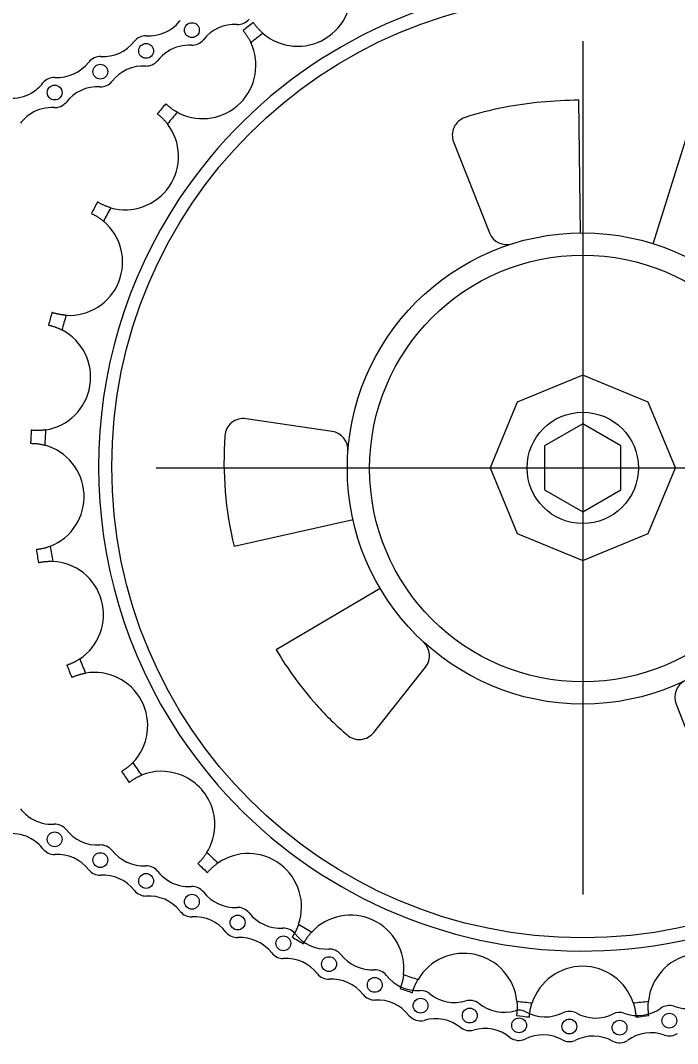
# Model space of a CAD drawing. Header units: millimetres. Extents: x -547695 to 905972, y -1055718 to 167349.
# Drawn here: x -521491.9 to -521314.7, y -1025007.6 to -1024731.8 of the extents above; entities that cross this region are included whole.
import ezdxf
from ezdxf import colors
from ezdxf.entities.mleader import LeaderData, LeaderLine
from ezdxf.math import Vec2, Vec3

# ---------------------------------------------------------------- set-up
doc = ezdxf.new("R2010")
doc.units = ezdxf.units.MM
for name, color, linetype, lineweight in [('A-DIMS', 8, 'Continuous', 9), ('A-EQPM', 127, 'Continuous', 9), ('A-SYMBOLS', 10, 'Continuous', 13)]:
    doc.layers.add(name, color=color, linetype=linetype, lineweight=lineweight)
doc.styles.add('VTK_Arial', font='arial.ttf', dxfattribs={"width": 0.8})

# ---------------------------------------------------------------- blocks, each defined once
blk = doc.blocks.new('ytr')
blk.add_lwpolyline([(-22626.99, 8802.87), (-22604.9, 8802.87, -0.414214), (-22604.6, 8802.57), (-22604.6, 8796.42, 0.391306), (-22604.32, 8796.12, -0.198998), (-22601.86, 8794.87, 0.219572), (-22601.64, 8794.76), (-22587.55, 8794.76, 0.219573), (-22587.32, 8794.87, -0.198989), (-22584.86, 8796.12, 0.391298), (-22584.59, 8796.42), (-22584.59, 8799.05, 0.241509), (-22586.36, 8802.35, 0.870973), (-22588.15, 8800.69, 0.627066), (-22587.87, 8800.76, -0.659606), (-22587.05, 8801.26, -0.237165), (-22585.89, 8799.04), (-22585.89, 8798.44, -0.169286), (-22586.31, 8797.32, -0.156211), (-22588.86, 8795.86), (-22596.62, 8795.86, -0.414213), (-22596.92, 8796.16), (-22596.92, 8807.36, -0.414214), (-22596.62, 8807.66), (-22588.05, 8807.66, -0.180967), (-22587.86, 8807.59, 0.09136), (-22586.04, 8806.51, -0.314579), (-22585.84, 8806.23), (-22585.84, 8805.71, 0.426086), (-22585.57, 8805.43), (-22584.86, 8805.43, 0.403814), (-22584.59, 8805.69), (-22584.59, 8807.11, 0.390725), (-22584.86, 8807.41, -0.198974), (-22587.32, 8808.66, 0.219573), (-22587.55, 8808.76), (-22601.64, 8808.76, 0.219573), (-22601.86, 8808.66, -0.198999), (-22604.32, 8807.41, 0.391306), (-22604.6, 8807.11), (-22604.6, 8805.3, -0.414214), (-22604.9, 8805), (-22605.32, 8805, 0.171473), (-22605.63, 8804.89), (-22606.1, 8804.58, -0.145794), (-22606.75, 8804.37), (-22627.59, 8804.37, 0.081232), (-22628.52, 8804.03, -0.575165), (-22628.97, 8804.29), (-22628.97, 8804.32, 0.412233), (-22630.02, 8805.48), (-22630.92, 8805.48, 0.413697), (-22631.87, 8804.43), (-22631.87, 8803.63, 0.414214), (-22631.57, 8803.33), (-22631.37, 8803.33, 0.414214), (-22631.07, 8803.63), (-22631.07, 8804.38, -0.414214), (-22630.77, 8804.68), (-22630.17, 8804.68, -0.414214), (-22629.87, 8804.38), (-22629.87, 8803.3, -0.267949), (-22630.02, 8803.04, 0.267949), (-22630.17, 8802.78), (-22630.17, 8801.38, 0.267949), (-22630.02, 8801.13, -0.267949), (-22629.87, 8800.87), (-22629.87, 8799.78, -0.414214), (-22630.17, 8799.48), (-22630.77, 8799.48, -0.414214), (-22631.07, 8799.78), (-22631.07, 8800.53, 0.414214), (-22631.37, 8800.83), (-22631.57, 8800.83, 0.414214), (-22631.87, 8800.53), (-22631.87, 8799.68, 0.414214), (-22630.87, 8798.68), (-22630.12, 8798.68, 0.239973), (-22629.29, 8799.15, -0.434226), (-22628.86, 8799.22), (-22627.75, 8798.37, 0.80426), (-22626.98, 8799.42), (-22628.16, 8800.33, -0.726905), (-22627.13, 8802.87), (-22611.19, 8802.87)], format="xyb")
blk.add_lwpolyline([(-22603.26, 8806.53, 0.348491), (-22603.5, 8806.24), (-22603.5, 8797.31, 0.343143), (-22603.27, 8797.02, -0.140923), (-22601.45, 8795.96, 0.204947), (-22601.24, 8795.86), (-22598.12, 8795.86, 0.414214), (-22597.82, 8796.16), (-22597.82, 8807.36, 0.414214), (-22598.12, 8807.66), (-22601.15, 8807.66, 0.201457), (-22601.51, 8807.51, -0.142377)], format="xyb", close=True)
blk = doc.blocks.new('RTHRT')
at = {"linetype": 'Continuous'}
for p, q in [((-23798.92, 8505.48), (-23826.91, 8528.15)), ((-23700.22, 8505.48), (-23682.93, 8519.48)), ((-23808.85, 8488.28), (-23842.24, 8501.09)), ((-23690.29, 8488.28), (-23667.53, 8497.01)), ((-23759.5, 8402.8), (-23764.65, 8370.33)), ((-23739.64, 8402.8), (-23734.54, 8370.64))]:
    blk.add_line(p, q, dxfattribs=at)
at = {"linetype": 'Continuous', "ltscale": 10}
for points in [[(-23785.25, 8518.05, 0.392974), (-23783.73, 8524.68), (-23797.31, 8548.2, 0.445132), (-23804.57, 8549.75, 0.071149), (-23826.88, 8528.12, 0.071149)], [(-23682.93, 8519.48, 0.004977), (-23683.97, 8520.56, 0.052646), (-23703.56, 8535.11, 0.417148), (-23710.43, 8533.31), (-23715.41, 8524.68, 0.392974), (-23713.89, 8518.05)], [(-23842.23, 8501.09, 0.046573), (-23847.89, 8481.5, 0.032054), (-23849.22, 8470.82, 0.431909), (-23844.23, 8465.52), (-23817.89, 8465.52, 0.392974), (-23812.9, 8470.15)], [(-23686.24, 8470.15, 0.392974), (-23681.25, 8465.52), (-23664.58, 8465.52, 0.457265), (-23659.64, 8471.24, 0.076461), (-23667.53, 8497.01, 0.076461)]]:
    blk.add_lwpolyline(points, format="xyb", dxfattribs=at)
at = {"linetype": 'Continuous'}
for points in [[(-23777.22, 8408.36, 0.392974), (-23783.73, 8406.35), (-23795.47, 8386.02, 0.437136), (-23793.29, 8379.01, 0.076029), (-23764.65, 8370.33, 0.076029)], [(-23734.54, 8370.64, 0.046532), (-23716.75, 8375.29, 0.032637), (-23706.19, 8379.98, 0.426244), (-23704.18, 8386.9), (-23715.41, 8406.35, 0.392974), (-23721.92, 8408.36)]]:
    blk.add_lwpolyline(points, format="xyb", dxfattribs=at)
at = {"linetype": 'Continuous', "ltscale": 10}
for radius in [63.5, 57.5]:
    blk.add_circle((-23749.57, 8465.52), radius, dxfattribs=at)
blk = doc.blocks.new('ẺGR')
at = {"linetype": 'Continuous', "xscale": -1, "rotation": 359.5412056856188}
blk.add_blockref('ytr', (-55541.04, -72683.22), dxfattribs=at)
at = {"linetype": 'Continuous', "xscale": -1}
blk.add_blockref('RTHRT', (-56624.62, -72639.46), dxfattribs=at)
blk = doc.blocks.new('A$C7db9ddd7')
at = {"layer": 'A-EQPM', "linetype": 'Continuous'}
for p, q in [((-172.29, 5115.02), (-172.29, 4885.02)), ((-172.29, 5025.02), (-189.97, 5017.7)), ((-154.62, 5017.7), (-172.29, 5025.02)), ((-189.97, 5017.7), (-197.29, 5000.02)), ((-147.29, 5000.02), (-154.62, 5017.7)), ((-172.29, 5011.91), (-182.59, 5005.96)), ((-162, 5005.96), (-172.29, 5011.91)), ((-321.01, 5010.17), (-321.01, 5010.17)), ((-182.59, 5005.96), (-182.59, 4994.07)), ((-162, 4994.07), (-162, 5005.96)), ((-287.29, 5000.02), (-57.29, 5000.02)), ((-197.29, 5000.02), (-189.97, 4982.34)), ((-154.62, 4982.34), (-147.29, 5000.02)), ((-182.59, 4994.07), (-172.29, 4988.13)), ((-172.29, 4988.13), (-162, 4994.07)), ((-189.97, 4982.34), (-172.29, 4975.02)), ((-172.29, 4975.02), (-154.62, 4982.34))]:
    blk.add_line(p, q, dxfattribs=at)
at = {"layer": 'A-EQPM', "linetype": 'Continuous', "flags": 128}
for points in [[(-258.52, 5117.14), (-258.64, 5117.25), (-258.77, 5117.36), (-258.89, 5117.47), (-259.01, 5117.58), (-259.13, 5117.7), (-259.25, 5117.81), (-259.37, 5117.93), (-259.48, 5118.05), (-259.59, 5118.16), (-259.7, 5118.28), (-259.81, 5118.4), (-259.92, 5118.53), (-260.03, 5118.65), (-260.13, 5118.77), (-260.23, 5118.89), (-260.34, 5119.02), (-260.43, 5119.14), (-260.53, 5119.27), (-260.63, 5119.39), (-260.72, 5119.52), (-260.81, 5119.64), (-260.91, 5119.77), (-261, 5119.9), (-261.08, 5120.04)], [(-263.9, 5117.89), (-263.8, 5117.77), (-263.7, 5117.65), (-263.6, 5117.53), (-263.5, 5117.41), (-263.4, 5117.28), (-263.31, 5117.16), (-263.21, 5117.03), (-263.12, 5116.9), (-263.03, 5116.77), (-262.94, 5116.64), (-262.85, 5116.5), (-262.76, 5116.37), (-262.67, 5116.23), (-262.58, 5116.1), (-262.5, 5115.96), (-262.41, 5115.82), (-262.33, 5115.67), (-262.25, 5115.53), (-262.17, 5115.39), (-262.09, 5115.24), (-262.02, 5115.09), (-261.94, 5114.95), (-261.87, 5114.8), (-261.8, 5114.65)], [(-281.61, 5095.88), (-281.76, 5095.96), (-281.9, 5096.04), (-282.05, 5096.12), (-282.19, 5096.2), (-282.33, 5096.29), (-282.47, 5096.38), (-282.61, 5096.47), (-282.75, 5096.56), (-282.88, 5096.65), (-283.02, 5096.74), (-283.15, 5096.83), (-283.28, 5096.93), (-283.41, 5097.03), (-283.54, 5097.12), (-283.67, 5097.22), (-283.79, 5097.32), (-283.91, 5097.42), (-284.04, 5097.52), (-284.16, 5097.62), (-284.27, 5097.73), (-284.39, 5097.83), (-284.51, 5097.94), (-284.63, 5098.04), (-284.74, 5098.15)], [(-287.03, 5095.46), (-286.91, 5095.36), (-286.78, 5095.26), (-286.66, 5095.17), (-286.53, 5095.07), (-286.41, 5094.97), (-286.29, 5094.86), (-286.17, 5094.76), (-286.05, 5094.65), (-285.94, 5094.55), (-285.82, 5094.44), (-285.7, 5094.33), (-285.59, 5094.21), (-285.47, 5094.1), (-285.36, 5093.98), (-285.24, 5093.87), (-285.13, 5093.75), (-285.02, 5093.63), (-284.91, 5093.5), (-284.8, 5093.38), (-284.7, 5093.25), (-284.59, 5093.13), (-284.48, 5093), (-284.38, 5092.87), (-284.28, 5092.74)], [(-299.59, 5070.15), (-299.75, 5070.19), (-299.91, 5070.24), (-300.07, 5070.29), (-300.23, 5070.34), (-300.39, 5070.4), (-300.54, 5070.45), (-300.7, 5070.51), (-300.85, 5070.57), (-301, 5070.63), (-301.15, 5070.69), (-301.3, 5070.75), (-301.45, 5070.82), (-301.6, 5070.88), (-301.74, 5070.95), (-301.89, 5071.02), (-302.03, 5071.09), (-302.18, 5071.16), (-302.32, 5071.23), (-302.46, 5071.31), (-302.59, 5071.38), (-302.73, 5071.46), (-302.87, 5071.54), (-303, 5071.62), (-303.14, 5071.7)], [(-304.8, 5068.57), (-304.65, 5068.51), (-304.51, 5068.44), (-304.37, 5068.37), (-304.23, 5068.3), (-304.09, 5068.23), (-303.95, 5068.15), (-303.81, 5068.08), (-303.67, 5068), (-303.53, 5067.92), (-303.39, 5067.84), (-303.26, 5067.75), (-303.12, 5067.67), (-302.98, 5067.58), (-302.85, 5067.49), (-302.71, 5067.4), (-302.58, 5067.31), (-302.44, 5067.22), (-302.31, 5067.12), (-302.17, 5067.02), (-302.04, 5066.92), (-301.91, 5066.82), (-301.78, 5066.72), (-301.65, 5066.61), (-301.52, 5066.51)], [(-311.63, 5041.15), (-311.79, 5041.16), (-311.96, 5041.18), (-312.12, 5041.19), (-312.29, 5041.21), (-312.45, 5041.23), (-312.62, 5041.25), (-312.78, 5041.27), (-312.94, 5041.29), (-313.1, 5041.32), (-313.26, 5041.35), (-313.42, 5041.38), (-313.58, 5041.41), (-313.74, 5041.44), (-313.9, 5041.47), (-314.05, 5041.51), (-314.21, 5041.55), (-314.36, 5041.59), (-314.52, 5041.63), (-314.67, 5041.67), (-314.82, 5041.71), (-314.97, 5041.76), (-315.12, 5041.81), (-315.27, 5041.86), (-315.42, 5041.91)], [(-316.37, 5038.5), (-316.21, 5038.46), (-316.06, 5038.43), (-315.91, 5038.39), (-315.75, 5038.35), (-315.6, 5038.31), (-315.45, 5038.27), (-315.3, 5038.22), (-315.15, 5038.18), (-314.99, 5038.13), (-314.84, 5038.08), (-314.69, 5038.03), (-314.54, 5037.97), (-314.38, 5037.92), (-314.23, 5037.86), (-314.08, 5037.8), (-313.93, 5037.74), (-313.78, 5037.68), (-313.63, 5037.61), (-313.47, 5037.55), (-313.32, 5037.48), (-313.17, 5037.41), (-313.02, 5037.34), (-312.88, 5037.26), (-312.73, 5037.18)], [(-317.14, 5010.25), (-317.31, 5010.23), (-317.47, 5010.2), (-317.64, 5010.18), (-317.8, 5010.16), (-317.96, 5010.15), (-318.13, 5010.13), (-318.29, 5010.12), (-318.46, 5010.11), (-318.62, 5010.1), (-318.78, 5010.09), (-318.94, 5010.08), (-319.11, 5010.08), (-319.27, 5010.08), (-319.43, 5010.08), (-319.59, 5010.08), (-319.75, 5010.08), (-319.9, 5010.09), (-320.06, 5010.09), (-320.22, 5010.1), (-320.38, 5010.11), (-320.53, 5010.12), (-320.69, 5010.14), (-320.85, 5010.15), (-321.01, 5010.17)], [(-321.2, 5006.64), (-321.2, 5006.64), (-321.19, 5006.64), (-321.18, 5006.64), (-321.17, 5006.64), (-321.16, 5006.64), (-321.15, 5006.64), (-321.15, 5006.64), (-321.14, 5006.64), (-321.13, 5006.64), (-321.12, 5006.64), (-321.11, 5006.64), (-321.1, 5006.64), (-321.1, 5006.64), (-321.09, 5006.64), (-321.08, 5006.64), (-321.07, 5006.64), (-321.06, 5006.64), (-321.06, 5006.64), (-321.05, 5006.64), (-321.04, 5006.64), (-321.03, 5006.64), (-321.02, 5006.64), (-321.01, 5006.64), (-321.01, 5006.64)], [(-321.01, 5006.64), (-320.86, 5006.63), (-320.71, 5006.63), (-320.56, 5006.63), (-320.41, 5006.62), (-320.26, 5006.61), (-320.11, 5006.6), (-319.96, 5006.59), (-319.81, 5006.58), (-319.66, 5006.56), (-319.51, 5006.55), (-319.35, 5006.53), (-319.2, 5006.51), (-319.05, 5006.49), (-318.9, 5006.46), (-318.74, 5006.44), (-318.59, 5006.41), (-318.44, 5006.38), (-318.28, 5006.35), (-318.13, 5006.32), (-317.98, 5006.29), (-317.82, 5006.25), (-317.67, 5006.22), (-317.52, 5006.18), (-317.37, 5006.14)], [(-315.89, 4978.88), (-316.04, 4978.83), (-316.2, 4978.77), (-316.36, 4978.71), (-316.51, 4978.66), (-316.67, 4978.61), (-316.83, 4978.56), (-316.98, 4978.51), (-317.14, 4978.46), (-317.3, 4978.42), (-317.46, 4978.37), (-317.61, 4978.33), (-317.77, 4978.29), (-317.93, 4978.26), (-318.09, 4978.22), (-318.24, 4978.19), (-318.4, 4978.16), (-318.56, 4978.13), (-318.71, 4978.1), (-318.87, 4978.08), (-319.02, 4978.05), (-319.18, 4978.03), (-319.34, 4978.01), (-319.49, 4977.99), (-319.65, 4977.97)], [(-319.08, 4974.48), (-318.92, 4974.52), (-318.77, 4974.55), (-318.61, 4974.58), (-318.46, 4974.61), (-318.3, 4974.64), (-318.15, 4974.66), (-317.99, 4974.69), (-317.83, 4974.71), (-317.68, 4974.73), (-317.52, 4974.75), (-317.36, 4974.76), (-317.2, 4974.78), (-317.03, 4974.79), (-316.87, 4974.8), (-316.71, 4974.81), (-316.55, 4974.82), (-316.38, 4974.83), (-316.22, 4974.83), (-316.05, 4974.84), (-315.89, 4974.84), (-315.72, 4974.84), (-315.55, 4974.83), (-315.39, 4974.83), (-315.22, 4974.82)], [(-307.92, 4948.52), (-308.06, 4948.43), (-308.2, 4948.34), (-308.34, 4948.25), (-308.48, 4948.17), (-308.62, 4948.08), (-308.77, 4948), (-308.91, 4947.92), (-309.05, 4947.84), (-309.2, 4947.76), (-309.34, 4947.69), (-309.49, 4947.61), (-309.63, 4947.54), (-309.78, 4947.47), (-309.92, 4947.4), (-310.07, 4947.34), (-310.22, 4947.27), (-310.36, 4947.21), (-310.51, 4947.15), (-310.66, 4947.09), (-310.8, 4947.04), (-310.95, 4946.98), (-311.1, 4946.93), (-311.25, 4946.87), (-311.4, 4946.82)], [(-310.09, 4943.54), (-309.95, 4943.6), (-309.8, 4943.67), (-309.66, 4943.73), (-309.51, 4943.79), (-309.37, 4943.85), (-309.22, 4943.91), (-309.07, 4943.97), (-308.92, 4944.02), (-308.77, 4944.08), (-308.62, 4944.13), (-308.47, 4944.18), (-308.31, 4944.23), (-308.16, 4944.28), (-308, 4944.33), (-307.85, 4944.37), (-307.69, 4944.41), (-307.53, 4944.46), (-307.37, 4944.49), (-307.21, 4944.53), (-307.05, 4944.57), (-306.89, 4944.6), (-306.72, 4944.64), (-306.56, 4944.67), (-306.4, 4944.7)], [(-293.61, 4920.58), (-293.73, 4920.46), (-293.84, 4920.34), (-293.96, 4920.23), (-294.08, 4920.11), (-294.2, 4920), (-294.33, 4919.89), (-294.45, 4919.78), (-294.57, 4919.67), (-294.7, 4919.56), (-294.82, 4919.46), (-294.95, 4919.36), (-295.07, 4919.26), (-295.2, 4919.16), (-295.33, 4919.06), (-295.46, 4918.96), (-295.59, 4918.87), (-295.72, 4918.78), (-295.85, 4918.69), (-295.98, 4918.6), (-296.11, 4918.51), (-296.24, 4918.43), (-296.37, 4918.34), (-296.51, 4918.26), (-296.64, 4918.18)], [(-294.66, 4915.25), (-294.53, 4915.34), (-294.4, 4915.44), (-294.28, 4915.53), (-294.15, 4915.62), (-294.02, 4915.71), (-293.89, 4915.8), (-293.76, 4915.89), (-293.62, 4915.97), (-293.49, 4916.06), (-293.35, 4916.14), (-293.21, 4916.23), (-293.07, 4916.31), (-292.93, 4916.39), (-292.79, 4916.47), (-292.65, 4916.54), (-292.5, 4916.62), (-292.36, 4916.69), (-292.21, 4916.77), (-292.06, 4916.84), (-291.91, 4916.91), (-291.76, 4916.98), (-291.61, 4917.04), (-291.45, 4917.11), (-291.3, 4917.17)], [(-273.63, 4896.37), (-273.72, 4896.23), (-273.81, 4896.09), (-273.9, 4895.95), (-273.99, 4895.81), (-274.08, 4895.68), (-274.18, 4895.54), (-274.27, 4895.41), (-274.37, 4895.28), (-274.47, 4895.14), (-274.57, 4895.02), (-274.67, 4894.89), (-274.77, 4894.76), (-274.88, 4894.64), (-274.98, 4894.51), (-275.08, 4894.39), (-275.19, 4894.27), (-275.3, 4894.16), (-275.4, 4894.04), (-275.51, 4893.93), (-275.62, 4893.81), (-275.73, 4893.7), (-275.85, 4893.59), (-275.96, 4893.48), (-276.07, 4893.37)], [(-273.51, 4890.94), (-273.4, 4891.06), (-273.3, 4891.18), (-273.19, 4891.3), (-273.09, 4891.41), (-272.98, 4891.53), (-272.87, 4891.64), (-272.76, 4891.76), (-272.65, 4891.87), (-272.54, 4891.98), (-272.42, 4892.09), (-272.31, 4892.2), (-272.19, 4892.31), (-272.07, 4892.42), (-271.94, 4892.53), (-271.82, 4892.63), (-271.7, 4892.74), (-271.57, 4892.84), (-271.44, 4892.95), (-271.31, 4893.05), (-271.18, 4893.15), (-271.05, 4893.25), (-270.91, 4893.35), (-270.78, 4893.44), (-270.64, 4893.54)], [(-248.91, 4877.02), (-248.95, 4876.92), (-248.99, 4876.81), (-249.03, 4876.7), (-249.07, 4876.6), (-249.11, 4876.49), (-249.15, 4876.39), (-249.19, 4876.29), (-249.23, 4876.18), (-249.28, 4876.08), (-249.32, 4875.98), (-249.36, 4875.88), (-249.41, 4875.77), (-249.46, 4875.67), (-249.5, 4875.57), (-249.55, 4875.47), (-249.6, 4875.37), (-249.65, 4875.28), (-249.7, 4875.18), (-249.75, 4875.08), (-249.8, 4874.98), (-249.85, 4874.89), (-249.9, 4874.79), (-249.95, 4874.7), (-250, 4874.6)], [(-250, 4874.6), (-250.03, 4874.56), (-250.05, 4874.52), (-250.08, 4874.47), (-250.11, 4874.43), (-250.13, 4874.38), (-250.16, 4874.34), (-250.18, 4874.29), (-250.21, 4874.25), (-250.24, 4874.21), (-250.26, 4874.16), (-250.29, 4874.12), (-250.32, 4874.08), (-250.34, 4874.04), (-250.37, 4873.99), (-250.4, 4873.95), (-250.43, 4873.91), (-250.45, 4873.86), (-250.48, 4873.82), (-250.51, 4873.78), (-250.54, 4873.74), (-250.57, 4873.69), (-250.6, 4873.65), (-250.63, 4873.61), (-250.65, 4873.56)], [(-247.4, 4872.15), (-247.33, 4872.27), (-247.26, 4872.39), (-247.19, 4872.5), (-247.12, 4872.62), (-247.05, 4872.74), (-246.97, 4872.86), (-246.9, 4872.98), (-246.82, 4873.09), (-246.74, 4873.21), (-246.66, 4873.33), (-246.58, 4873.44), (-246.49, 4873.56), (-246.41, 4873.67), (-246.32, 4873.79), (-246.23, 4873.9), (-246.14, 4874.02), (-246.05, 4874.13), (-245.96, 4874.24), (-245.87, 4874.35), (-245.77, 4874.46), (-245.68, 4874.57), (-245.58, 4874.68), (-245.48, 4874.79), (-245.38, 4874.9)], [(-247.62, 4871.74), (-247.61, 4871.76), (-247.6, 4871.77), (-247.6, 4871.79), (-247.59, 4871.81), (-247.58, 4871.83), (-247.57, 4871.84), (-247.56, 4871.86), (-247.55, 4871.88), (-247.54, 4871.89), (-247.53, 4871.91), (-247.52, 4871.93), (-247.51, 4871.94), (-247.5, 4871.96), (-247.5, 4871.98), (-247.49, 4872), (-247.48, 4872.01), (-247.47, 4872.03), (-247.46, 4872.05), (-247.45, 4872.06), (-247.44, 4872.08), (-247.43, 4872.1), (-247.42, 4872.11), (-247.41, 4872.13), (-247.4, 4872.15)], [(-220.61, 4863.44), (-220.63, 4863.3), (-220.65, 4863.15), (-220.67, 4863.01), (-220.69, 4862.87), (-220.71, 4862.73), (-220.74, 4862.58), (-220.76, 4862.44), (-220.79, 4862.3), (-220.82, 4862.17), (-220.85, 4862.03), (-220.88, 4861.89), (-220.91, 4861.75), (-220.94, 4861.61), (-220.98, 4861.48), (-221.01, 4861.34), (-221.05, 4861.21), (-221.09, 4861.07), (-221.13, 4860.94), (-221.17, 4860.81), (-221.21, 4860.68), (-221.25, 4860.55), (-221.3, 4860.42), (-221.34, 4860.29), (-221.39, 4860.16)], [(-218.03, 4859.19), (-217.99, 4859.31), (-217.95, 4859.44), (-217.91, 4859.56), (-217.86, 4859.68), (-217.82, 4859.81), (-217.77, 4859.93), (-217.72, 4860.05), (-217.67, 4860.18), (-217.62, 4860.3), (-217.57, 4860.42), (-217.52, 4860.55), (-217.46, 4860.67), (-217.41, 4860.79), (-217.35, 4860.92), (-217.29, 4861.04), (-217.23, 4861.16), (-217.17, 4861.28), (-217.11, 4861.4), (-217.05, 4861.52), (-216.98, 4861.65), (-216.92, 4861.77), (-216.85, 4861.89), (-216.78, 4862), (-216.71, 4862.12)], [(-221.39, 4860.16), (-221.4, 4860.14), (-221.4, 4860.12), (-221.41, 4860.1), (-221.42, 4860.08), (-221.42, 4860.06), (-221.43, 4860.04), (-221.44, 4860.02), (-221.45, 4860), (-221.45, 4859.98), (-221.46, 4859.96), (-221.47, 4859.94), (-221.48, 4859.93), (-221.48, 4859.91), (-221.49, 4859.89), (-221.5, 4859.87), (-221.51, 4859.85), (-221.52, 4859.83), (-221.52, 4859.81), (-221.53, 4859.79), (-221.54, 4859.77), (-221.55, 4859.75), (-221.55, 4859.73), (-221.56, 4859.71), (-221.57, 4859.69)], [(-218.22, 4858.56), (-218.21, 4858.58), (-218.2, 4858.61), (-218.2, 4858.64), (-218.19, 4858.66), (-218.18, 4858.69), (-218.17, 4858.72), (-218.17, 4858.74), (-218.16, 4858.77), (-218.15, 4858.8), (-218.14, 4858.82), (-218.14, 4858.85), (-218.13, 4858.88), (-218.12, 4858.9), (-218.11, 4858.93), (-218.1, 4858.95), (-218.1, 4858.98), (-218.09, 4859.01), (-218.08, 4859.03), (-218.07, 4859.06), (-218.06, 4859.09), (-218.06, 4859.11), (-218.05, 4859.14), (-218.04, 4859.16), (-218.03, 4859.19)], [(-190.05, 4856.26), (-190.04, 4856.15), (-190.04, 4856.05), (-190.03, 4855.95), (-190.02, 4855.84), (-190.01, 4855.74), (-190.01, 4855.64), (-190, 4855.53), (-189.99, 4855.43), (-189.99, 4855.33), (-189.99, 4855.23), (-189.98, 4855.12), (-189.98, 4855.02), (-189.98, 4854.92), (-189.98, 4854.82), (-189.98, 4854.72), (-189.98, 4854.61), (-189.98, 4854.51), (-189.99, 4854.41), (-189.99, 4854.31), (-189.99, 4854.21), (-190, 4854.11), (-190, 4854.01), (-190.01, 4853.91), (-190.01, 4853.81)], [(-154.51, 4852.81), (-154.53, 4852.95), (-154.55, 4853.09), (-154.56, 4853.23), (-154.58, 4853.37), (-154.59, 4853.51), (-154.6, 4853.65), (-154.61, 4853.79), (-154.62, 4853.93), (-154.63, 4854.07), (-154.64, 4854.22), (-154.64, 4854.36), (-154.64, 4854.5), (-154.65, 4854.65), (-154.65, 4854.79), (-154.65, 4854.94), (-154.64, 4855.08), (-154.64, 4855.23), (-154.64, 4855.38), (-154.63, 4855.52), (-154.62, 4855.67), (-154.61, 4855.82), (-154.6, 4855.96), (-154.59, 4856.11), (-154.57, 4856.26)], [(-190.01, 4853.81), (-190.02, 4853.75), (-190.02, 4853.69), (-190.03, 4853.63), (-190.03, 4853.57), (-190.04, 4853.51), (-190.04, 4853.45), (-190.05, 4853.39), (-190.06, 4853.33), (-190.06, 4853.27), (-190.07, 4853.21), (-190.07, 4853.15), (-190.08, 4853.1), (-190.09, 4853.04), (-190.1, 4852.98), (-190.1, 4852.92), (-190.11, 4852.86), (-190.12, 4852.8), (-190.13, 4852.74), (-190.14, 4852.68), (-190.15, 4852.62), (-190.15, 4852.56), (-190.16, 4852.51), (-190.17, 4852.45), (-190.18, 4852.39)], [(-186.59, 4852.9), (-186.58, 4853.02), (-186.57, 4853.14), (-186.55, 4853.26), (-186.53, 4853.38), (-186.51, 4853.5), (-186.5, 4853.62), (-186.48, 4853.75), (-186.45, 4853.87), (-186.43, 4853.99), (-186.41, 4854.11), (-186.38, 4854.23), (-186.36, 4854.35), (-186.33, 4854.47), (-186.3, 4854.6), (-186.27, 4854.72), (-186.24, 4854.84), (-186.21, 4854.96), (-186.18, 4855.08), (-186.15, 4855.2), (-186.11, 4855.33), (-186.08, 4855.45), (-186.04, 4855.57), (-186, 4855.69), (-185.96, 4855.81)], [(-158.67, 4855.81), (-158.62, 4855.67), (-158.58, 4855.53), (-158.53, 4855.38), (-158.49, 4855.24), (-158.45, 4855.1), (-158.41, 4854.96), (-158.38, 4854.81), (-158.34, 4854.67), (-158.31, 4854.53), (-158.28, 4854.38), (-158.25, 4854.24), (-158.22, 4854.1), (-158.19, 4853.95), (-158.16, 4853.81), (-158.14, 4853.67), (-158.12, 4853.53), (-158.1, 4853.38), (-158.08, 4853.24), (-158.06, 4853.1), (-158.04, 4852.96), (-158.02, 4852.82), (-158.01, 4852.68), (-158, 4852.54), (-157.99, 4852.4)], [(-186.67, 4852), (-186.66, 4852.04), (-186.66, 4852.08), (-186.66, 4852.12), (-186.66, 4852.16), (-186.66, 4852.19), (-186.65, 4852.23), (-186.65, 4852.27), (-186.65, 4852.31), (-186.65, 4852.34), (-186.64, 4852.38), (-186.64, 4852.42), (-186.64, 4852.46), (-186.63, 4852.49), (-186.63, 4852.53), (-186.63, 4852.57), (-186.62, 4852.61), (-186.62, 4852.64), (-186.62, 4852.68), (-186.61, 4852.72), (-186.61, 4852.75), (-186.61, 4852.79), (-186.6, 4852.83), (-186.6, 4852.87), (-186.59, 4852.9)], [(-157.99, 4852.4), (-157.98, 4852.38), (-157.98, 4852.37), (-157.98, 4852.35), (-157.98, 4852.33), (-157.98, 4852.32), (-157.98, 4852.3), (-157.98, 4852.28), (-157.98, 4852.27), (-157.98, 4852.25), (-157.97, 4852.24), (-157.97, 4852.22), (-157.97, 4852.2), (-157.97, 4852.19), (-157.97, 4852.17), (-157.97, 4852.15), (-157.97, 4852.14), (-157.97, 4852.12), (-157.97, 4852.1), (-157.97, 4852.09), (-157.96, 4852.07), (-157.96, 4852.05), (-157.96, 4852.04), (-157.96, 4852.02), (-157.96, 4852)], [(-154.44, 4852.39), (-154.45, 4852.41), (-154.45, 4852.42), (-154.45, 4852.44), (-154.46, 4852.46), (-154.46, 4852.48), (-154.46, 4852.49), (-154.46, 4852.51), (-154.47, 4852.53), (-154.47, 4852.55), (-154.47, 4852.57), (-154.48, 4852.58), (-154.48, 4852.6), (-154.48, 4852.62), (-154.48, 4852.64), (-154.49, 4852.65), (-154.49, 4852.67), (-154.49, 4852.69), (-154.49, 4852.71), (-154.5, 4852.73), (-154.5, 4852.74), (-154.5, 4852.76), (-154.51, 4852.78), (-154.51, 4852.8), (-154.51, 4852.81)]]:
    blk.add_lwpolyline(points, dxfattribs=at)
at = {"layer": 'A-EQPM', "linetype": 'Continuous'}
for centre, radius in [((-172.31, 5000.34), 127), ((-277.7, 5118.01), 2), ((-290.03, 5112.41), 2), ((-302.37, 5106.8), 2), ((-314.7, 5101.19), 2), ((-172.29, 5000.02), 15), ((-314.7, 4899.9), 2), ((-302.37, 4894.3), 2), ((-290.03, 4888.69), 2), ((-277.7, 4883.08), 2), ((-265.37, 4877.48), 2), ((-253.03, 4871.87), 2), ((-240.7, 4866.26), 2), ((-228.37, 4860.66), 2), ((-216.04, 4855.05), 2), ((-202.75, 4852.41), 2), ((-189.46, 4849.77), 2), ((-175.92, 4849.45), 2), ((-162.37, 4849.14), 2), ((-148.96, 4851.02), 2)]:
    blk.add_circle(centre, radius, dxfattribs=at)
for centre, radius, start, end in [((-172.31, 5000.34), 130.56, 52.2111, 146.3577), ((-249.14, 5128.03), 14.37, 229.2809, 12.788), ((-265.37, 5123.62), 4.08, 268.4443, 319.507), ((-289.31, 5127.17), 10.71, 266.3525, 320.8556), ((-289.31, 5127.17), 10.71, 320.8556, 322.2097), ((-266.1, 5108.85), 10.71, 86.6826, 142.5398), ((-172.31, 5000.34), 149.02, 126.5612, 127.9215), ((-290.03, 5112.41), 4.08, 89.3852, 140.448), ((-277.7, 5118.01), 4.08, 268.4443, 319.507), ((-172.31, 5000.34), 145.17, 126.4286, 128.0541), ((-301.64, 5121.57), 10.71, 266.3525, 322.2097), ((-278.43, 5103.24), 10.71, 103.912, 142.5398), ((-274.8, 5108.53), 14.37, 244.4056, 25.2018), ((-278.43, 5103.24), 10.71, 86.6826, 103.912), ((-302.37, 5106.8), 4.08, 89.3852, 140.448), ((-290.03, 5112.41), 4.08, 268.4443, 319.507), ((-313.97, 5115.96), 10.71, 266.3525, 322.2097), ((-290.76, 5097.64), 10.71, 86.6826, 142.5398), ((-314.7, 5101.19), 4.08, 89.3852, 140.448), ((-326.31, 5110.35), 10.71, 299.6856, 322.2097), ((-303.1, 5092.03), 10.71, 86.6826, 142.5398), ((-302.37, 5106.8), 4.08, 268.4443, 319.507), ((-326.31, 5110.35), 10.71, 266.3525, 299.6856), ((-315.43, 5086.42), 10.71, 86.6826, 121.3825), ((-314.7, 5101.19), 4.08, 268.4443, 319.507), ((-172.31, 5000.34), 149.02, 138.975, 140.3353), ((-315.43, 5086.42), 10.71, 121.3825, 142.5398), ((-172.31, 5000.34), 145.17, 138.8424, 140.4679), ((-274.8, 5108.53), 14.37, 241.6947, 244.4056), ((-295.66, 5083.97), 14.37, 254.1085, 37.6156), ((-172.31, 5000.34), 149.02, 151.3888, 152.7491), ((-172.31, 5000.34), 130.56, 146.3577, 213.6423), ((-172.31, 5000.34), 145.17, 151.2562, 152.8817), ((-310.75, 5055.5), 14.37, 266.5223, 50.0294), ((-172.31, 5000.34), 149.02, 163.8026, 165.1629), ((-172.31, 5000.34), 145.17, 163.67, 165.2955), ((-319.37, 5024.45), 14.37, 278.9361, 62.4432), ((-172.31, 5000.34), 149.02, 176.2164, 177.5767), ((-172.31, 5000.34), 145.17, 176.0838, 177.7093), ((-321.12, 4992.27), 14.37, 291.3499, 74.857), ((-172.31, 5000.34), 149.02, 188.6302, 189.9905), ((-172.31, 5000.34), 145.17, 188.4976, 190.1231), ((-315.91, 4960.47), 14.37, 303.7637, 87.2708), ((-172.31, 5000.34), 145.17, 200.9114, 202.5369), ((-172.31, 5000.34), 149.02, 201.044, 202.4043), ((-303.98, 4930.53), 14.37, 316.1775, 99.6846), ((-172.31, 5000.34), 130.56, 213.6423, 307.7889), ((-172.31, 5000.34), 145.17, 213.3252, 214.9507), ((-172.31, 5000.34), 149.02, 213.4578, 214.8181), ((-285.89, 4903.86), 14.37, 70.1076, 112.0984), ((-285.89, 4903.86), 14.37, 328.5913, 70.1076), ((-315.43, 4914.67), 10.71, 217.4602, 238.6175), ((-315.43, 4914.67), 10.71, 238.6175, 273.3174), ((-314.7, 4899.9), 4.08, 40.493, 91.5557), ((-326.31, 4890.74), 10.71, 60.3144, 93.6475), ((-303.1, 4909.07), 10.71, 217.4602, 273.3174), ((-326.31, 4890.74), 10.71, 37.7903, 60.3144), ((-302.37, 4894.3), 4.08, 40.493, 91.5557), ((-314.7, 4899.9), 4.08, 219.552, 270.6148), ((-313.97, 4885.14), 10.71, 37.7903, 93.6475), ((-290.76, 4903.46), 10.71, 217.4602, 273.3174), ((-172.31, 5000.34), 145.17, 225.739, 227.3645), ((-262.5, 4881.7), 14.37, 341.0051, 124.5122), ((-290.03, 4888.69), 4.08, 40.493, 91.5557), ((-172.31, 5000.34), 149.02, 225.8716, 227.2319), ((-302.37, 4894.3), 4.08, 219.552, 270.6148), ((-301.64, 4879.53), 10.71, 37.7903, 93.6475), ((-278.43, 4897.85), 10.71, 217.4602, 256.088), ((-278.43, 4897.85), 10.71, 256.088, 273.3174), ((-277.7, 4883.08), 4.08, 40.493, 91.5557), ((-290.03, 4888.69), 4.08, 219.552, 270.6148), ((-289.31, 4873.92), 10.71, 39.1444, 93.6475), ((-266.1, 4892.25), 10.71, 217.4602, 273.3174), ((-265.37, 4877.48), 4.08, 40.493, 91.5557), ((-289.31, 4873.92), 10.71, 37.7903, 39.1444), ((-277.7, 4883.08), 4.08, 219.552, 270.6148), ((-276.98, 4868.32), 10.71, 37.7903, 93.6475), ((-253.77, 4886.64), 10.71, 217.4602, 273.3174), ((-234.89, 4865.09), 14.37, 353.4189, 136.926), ((-253.03, 4871.87), 4.08, 40.493, 91.5557), ((-172.31, 5000.34), 145.17, 238.1528, 239.7782), ((-265.37, 4877.48), 4.08, 219.552, 270.6148), ((-264.64, 4862.71), 10.71, 37.7903, 93.6475), ((-172.31, 5000.34), 149.02, 238.2854, 239.6457), ((-241.43, 4881.03), 10.71, 217.4602, 273.3174), ((-240.7, 4866.26), 4.08, 40.493, 91.5557), ((-253.03, 4871.87), 4.08, 219.552, 270.6148), ((-252.31, 4857.1), 10.71, 37.7903, 93.6475), ((-229.1, 4875.43), 10.71, 217.4602, 273.3174), ((-204.35, 4854.8), 14.37, 5.8327, 149.3398), ((-140.28, 4854.8), 14.37, 30.6602, 174.1673), ((-228.37, 4860.66), 4.08, 40.493, 91.5557), ((-172.31, 4851.31), 14.37, 18.2465, 161.7535), ((-240.7, 4866.26), 4.08, 219.552, 270.6148), ((-239.98, 4851.5), 10.71, 37.7903, 93.6475), ((-216.77, 4869.82), 10.71, 217.4602, 273.3174), ((-172.31, 5000.34), 145.17, 250.5666, 252.192), ((-172.31, 5000.34), 149.02, 250.6992, 252.0595), ((-216.04, 4855.05), 4.08, 53.6903, 91.5557), ((-228.37, 4860.66), 4.08, 219.552, 270.6148), ((-227.64, 4845.89), 10.71, 37.7903, 93.6475), ((-206.83, 4866.62), 10.71, 230.6575, 286.5148), ((-202.75, 4852.41), 4.08, 53.6903, 104.753), ((-172.31, 5000.34), 145.17, 262.9804, 264.6058), ((-172.31, 5000.34), 145.17, 275.3942, 277.0196), ((-144.09, 4864.98), 10.71, 249.9147, 305.7719), ((-193.54, 4863.98), 10.71, 230.6575, 286.5148), ((-189.46, 4849.77), 4.08, 63.6087, 104.753), ((-182.39, 4862.75), 10.71, 240.576, 296.4332), ((-175.92, 4849.45), 4.08, 63.6087, 114.6715), ((-157.5, 4863.09), 10.71, 249.9147, 305.7719), ((-148.96, 4851.02), 4.08, 72.9474, 124.0102), ((-216.04, 4855.05), 4.08, 219.552, 283.8121), ((-211.96, 4840.84), 10.71, 50.9876, 106.8449), ((-172.31, 5000.34), 149.02, 263.113, 264.4732), ((-168.84, 4862.43), 10.71, 240.576, 296.4332), ((-162.37, 4849.14), 4.08, 72.9474, 114.6715), ((-172.31, 5000.34), 149.02, 275.5268, 276.887), ((-202.75, 4852.41), 4.08, 232.7493, 283.8121), ((-198.67, 4838.2), 10.71, 50.9876, 106.8449), ((-153.84, 4837.07), 10.71, 70.2448, 126.102), ((-189.46, 4849.77), 4.08, 232.7493, 293.7305), ((-183, 4836.47), 10.71, 60.906, 116.7633), ((-175.92, 4849.45), 4.08, 242.6678, 293.7305), ((-169.45, 4836.16), 10.71, 60.906, 116.7633), ((-162.37, 4849.14), 4.08, 242.6678, 303.0693), ((-148.96, 4851.02), 4.08, 252.0065, 303.0693)]:
    blk.add_arc(centre, radius, start, end, dxfattribs=at)
at = {"layer": 'A-EQPM', "linetype": 'Continuous', "xscale": -1, "rotation": 291.5994200161974}
blk.add_blockref('ẺGR', (47393.58, 59189.82, 0), dxfattribs=at)

msp = doc.modelspace()

# ---------------------------------------------------------------- block references
at = {"layer": 'A-DIMS', "ltscale": 5}
msp.add_blockref('A$C7db9ddd7', (-521168.02, -1029852.43), dxfattribs=at)

# ---------------------------------------------------------------- leaders
at = {"layer": 'A-SYMBOLS'}
ml = msp.add_multileader_mtext('Standard', dxfattribs=at)
ml.set_content('TRỤC CỬA', color=7, style='VTK_Arial')
ml.set_leader_properties()
ml.build(insert=Vec2(0, 0))
ml.multileader.update_dxf_attribs({"text_top_attachment_type": 0, "text_bottom_attachment_type": 0, "arrow_head_size": 80, "scale": 40})
ctx = ml.context
ctx.base_point, ctx.scale, ctx.char_height, ctx.arrow_head_size, ctx.landing_gap_size, ctx.plane_origin = Vec3(-525347.98, -1024579.25), 40, 100, 80, 80, Vec3(-526281.7, -1024724.36)
notes = []
notes.append((ctx, [(0, (1, 1, 0), (-525420.52, -1024579.25), (1, 0), 72.54, [(0, [(-525627.77, -1025043.89)], 256, [])])]))
ctx.mtext.insert, ctx.mtext.width, ctx.mtext.flow_direction = Vec3(-525267.98, -1024518.16), 760.1634, 5
ml = msp.add_multileader_mtext('Standard', dxfattribs=at)
ml.set_content('MẶT BÍCH', color=7, style='VTK_Arial')
ml.set_leader_properties()
ml.build(insert=Vec2(0, 0))
ml.multileader.update_dxf_attribs({"text_top_attachment_type": 0, "text_bottom_attachment_type": 0, "arrow_head_size": 80, "scale": 40})
ctx = ml.context
ctx.base_point, ctx.scale, ctx.char_height, ctx.arrow_head_size, ctx.landing_gap_size, ctx.plane_origin = Vec3(-523202.24, -1024579.25), 40, 100, 80, 80, Vec3(-525468.04, -1024724.36)
notes.append((ctx, [(0, (1, 1, 0), (-523274.77, -1024579.25), (1, 0), 72.54, [(0, [(-523395.77, -1024846.9)], 256, [])])]))
ctx.mtext.insert, ctx.mtext.width, ctx.mtext.flow_direction = Vec3(-523122.24, -1024518.16), 760.1634, 5
ml = msp.add_multileader_mtext('Standard', dxfattribs=at)
ml.set_content('ĐỘNG CƠ', color=7, style='VTK_Arial')
ml.set_leader_properties()
ml.build(insert=Vec2(0, 0))
ml.multileader.update_dxf_attribs({"text_top_attachment_type": 0, "text_bottom_attachment_type": 0, "arrow_head_size": 80, "scale": 40})
ctx = ml.context
ctx.base_point, ctx.scale, ctx.char_height, ctx.arrow_head_size, ctx.landing_gap_size, ctx.plane_origin = Vec3(-523199.42, -1025053.9), 40, 100, 80, 80, Vec3(-525181.72, -1025196.55)
notes.append((ctx, [(0, (1, 1, 0), (-523271.96, -1025053.9), (1, 0), 72.54, [(0, [(-523538.68, -1025053.9)], 256, [])])]))
ctx.mtext.insert, ctx.mtext.width, ctx.mtext.flow_direction = Vec3(-523119.42, -1024992.82), 760.1634, 5
for ctx, leaders in notes:
    for number, flags, end, landing, length, lines in leaders:
        leader = LeaderData()
        leader.index, (leader.has_last_leader_line, leader.has_dogleg_vector, leader.attachment_direction) = number, flags
        leader.last_leader_point, leader.dogleg_vector, leader.dogleg_length = Vec3(end), Vec3(landing), length
        for number, points, colour, breaks in lines:
            line = LeaderLine()
            line.index, line.vertices, line.color, line.breaks = number, Vec3.list(points), colors.encode_raw_color(colour), breaks
            leader.lines.append(line)
        ctx.leaders.append(leader)

doc.saveas('drawing.dxf')
